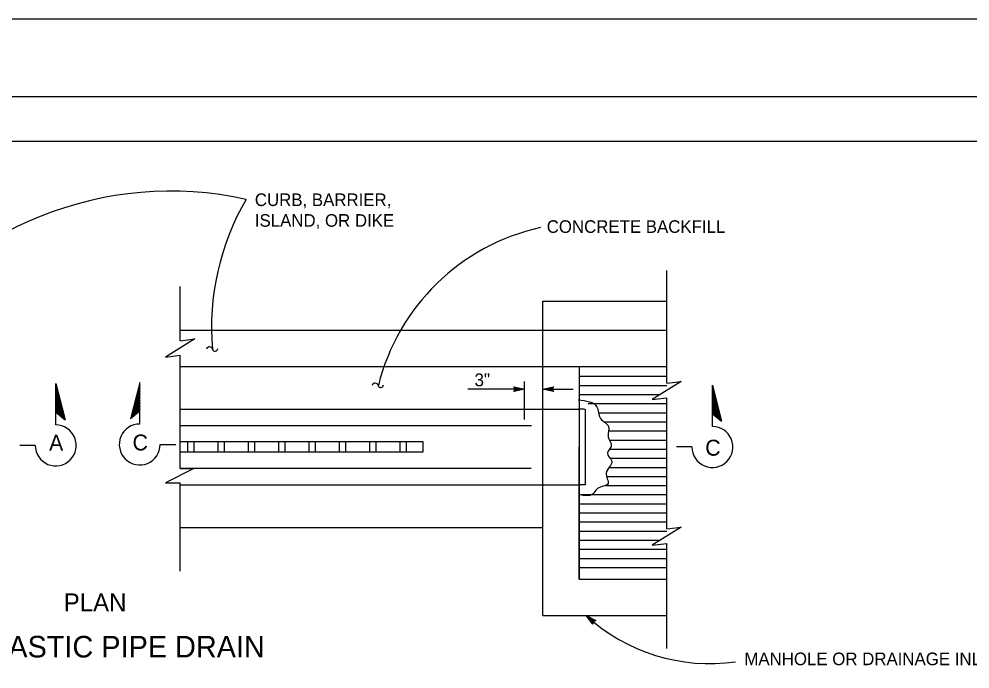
# Model space of a CAD drawing. Extents: x -894 to 866, y -472 to 714.
# Drawn here: x -254 to 275, y 352 to 714 of the extents above; entities that cross this region are included whole.
import ezdxf

# ---------------------------------------------------------------- set-up
doc = ezdxf.new("R2010")
doc.units = 0
for name, color, linetype in [('36 Drainage', 7, 'Continuous'), ('37 Drain Anno', 7, 'Continuous'), ('56 Stage 3 Anno', 7, 'Continuous'), ('57 Undefined', 7, 'Continuous'), ('60 Nongeo Data', 7, 'Continuous'), ('border_PLOTTING-ELEMENTS', 7, 'Continuous'), ('border_rw_22x34_Cut_Lines', 7, 'Continuous'), ('border_SHEET', 7, 'Continuous')]:
    doc.layers.add(name, color=color, linetype=linetype)

msp = doc.modelspace()

# ---------------------------------------------------------------- linework, layer by layer
at = {"layer": '36 Drainage'}
for p, q in [((37.75, 520.32), (37.75, 556.6)), ((37.75, 556.6), (106.69, 556.6)), ((37.75, 381.9), (37.75, 520.32)), ((-163.93, 496.7), (58, 496.7)), ((60.99, 496.7), (57.61, 496.7)), ((61.37, 496.7), (61.37, 454.51)), ((-163.93, 454.51), (58, 454.51)), ((61.37, 454.51), (58, 454.51)), ((37.75, 381.9), (106.69, 381.9))]:
    msp.add_line(p, q, dxfattribs=at)
at = {"layer": '37 Drain Anno'}
for p, q in [((27.63, 490.85), (27.63, 512.02)), ((27.63, 507.76), (-3.89, 507.76)), ((37.75, 507.76), (54.62, 507.76)), ((-160.74, 487.56), (31.45, 487.56)), ((-160.82, 463.84), (31.37, 463.84)), ((61.87, 381.9), (61.87, 381.9)), ((65.57, 377.11), (65.57, 377.11)), ((67.25, 379.13), (67.25, 379.13))]:
    msp.add_line(p, q, dxfattribs=at)
for points in [[(-163.67, 487.56), (-154.68, 487.56)], [(-151.64, 487.56), (-139.51, 487.56)], [(-136.48, 487.56), (-130.41, 487.56)], [(-130.41, 487.56), (-124.35, 487.56)], [(-130.41, 487.56), (-124.35, 487.56)], [(-121.31, 487.56), (-109.18, 487.56)], [(-106.15, 487.56), (-100.08, 487.56)], [(-100.08, 487.56), (-94.02, 487.56)], [(-90.98, 487.56), (-78.85, 487.56)], [(-75.82, 487.56), (-69.75, 487.56)], [(-69.75, 487.56), (-63.69, 487.56)], [(-60.65, 487.56), (-48.52, 487.56)], [(-45.49, 487.56), (-39.42, 487.56)], [(-39.42, 487.56), (-33.36, 487.56)], [(-30.32, 487.56), (-18.19, 487.56)], [(-15.16, 487.56), (-9.09, 487.56)], [(-9.09, 487.56), (-3.03, 487.56)], [(0.01, 487.56), (12.14, 487.56)], [(15.17, 487.56), (27.63, 487.56)], [(21.24, 487.56), (27.3, 487.56)], [(-163.75, 463.84), (-154.76, 463.84)], [(-151.72, 463.84), (-139.59, 463.84)], [(-136.56, 463.84), (-130.49, 463.84)], [(-130.49, 463.84), (-124.43, 463.84)], [(-130.49, 463.84), (-124.43, 463.84)], [(-121.39, 463.84), (-109.26, 463.84)], [(-106.23, 463.84), (-100.16, 463.84)], [(-100.16, 463.84), (-94.1, 463.84)], [(-91.06, 463.84), (-78.93, 463.84)], [(-75.9, 463.84), (-69.83, 463.84)], [(-69.83, 463.84), (-63.77, 463.84)], [(-60.73, 463.84), (-48.6, 463.84)], [(-45.57, 463.84), (-39.5, 463.84)], [(-39.5, 463.84), (-33.44, 463.84)], [(-30.4, 463.84), (-18.27, 463.84)], [(-15.24, 463.84), (-9.17, 463.84)], [(-9.17, 463.84), (-3.11, 463.84)], [(-0.07, 463.84), (12.06, 463.84)], [(15.09, 463.84), (27.55, 463.84)], [(21.16, 463.84), (27.22, 463.84)]]:
    msp.add_lwpolyline(points, dxfattribs=at)
msp.add_lwpolyline([(65.57, 377.11), (61.87, 381.9), (67.25, 379.13), (66.86, 379), (62.92, 381.03), (65.63, 377.52), (65.69, 377.92), (63.96, 380.16), (66.48, 378.87), (66.09, 378.73), (65, 379.29), (65.75, 378.32), (65.8, 378.63), (67.25, 379.13), (65.8, 378.63)], close=True, dxfattribs=at)
for centre, radius, start, end in [((-147.63, 529.56), 1.72, 14.8048, 162.8082), ((-144.51, 530.38), 1.51, 194.7309, 358.5341), ((-55.49, 509.35), 1.72, 14.8048, 162.8082), ((-52.37, 510.18), 1.51, 194.7309, 358.5341), ((130.56, 456.72), 101.57, 227.4412, 278.1675)]:
    msp.add_arc(centre, radius, start, end, dxfattribs=at)
at = {"layer": '56 Stage 3 Anno'}
for centre, radius, start, end in [((-169.07, 422.67), 195.16, 77.6108, 146.136), ((-4.78, 541.84), 141.75, 149.7333, 184.7636), ((62.07, 481.09), 119.26, 102.4241, 166.093)]:
    msp.add_arc(centre, radius, start, end, dxfattribs=at)
at = {"layer": '60 Nongeo Data'}
for p, q in [((106.69, 511.09), (106.69, 573.72)), ((-163.93, 534.7), (-163.93, 564.86)), ((-163.93, 540.57), (106.69, 540.57)), ((-163.93, 463.71), (-163.93, 526.6)), ((-163.93, 520.32), (106.69, 520.32)), ((58, 520.32), (58, 402.15)), ((58, 520.32), (106.69, 520.32)), ((58, 514.89), (106.69, 514.89)), ((-233.14, 510.92), (-228, 490.78)), ((-233.14, 487.85), (-233.14, 510.92)), ((-233.14, 509.27), (-228.54, 491.22)), ((-186.42, 511.44), (-191.56, 491.3)), ((-186.42, 509.79), (-191.03, 491.73)), ((-186.42, 508.13), (-190.49, 492.16)), ((-186.42, 488.37), (-186.42, 511.44)), ((21.65, 509.09), (21.65, 509.09)), ((21.65, 509.09), (21.65, 509.09)), ((43.73, 509.08), (43.73, 509.08)), ((58, 509.83), (106.69, 509.83)), ((132.13, 510.06), (137.26, 489.92)), ((132.13, 486.99), (132.13, 510.06)), ((132.13, 508.41), (136.73, 490.35)), ((-233.14, 507.61), (-229.07, 491.65)), ((-233.14, 505.96), (-229.6, 492.08)), ((-233.14, 504.3), (-230.13, 492.51)), ((-233.14, 502.64), (-230.66, 492.94)), ((-186.42, 506.47), (-189.96, 492.59)), ((-186.42, 504.82), (-189.43, 493.02)), ((-186.42, 503.16), (-188.9, 493.46)), ((21.65, 506.43), (21.65, 506.43)), ((21.65, 506.43), (21.65, 506.43)), ((27.63, 507.76), (27.63, 507.76)), ((27.63, 507.76), (27.63, 507.76)), ((37.75, 507.76), (37.75, 507.76)), ((43.73, 506.42), (43.73, 506.42)), ((58, 504.77), (103.05, 504.77)), ((106.69, 430.03), (106.69, 502.99)), ((132.13, 506.75), (136.2, 490.78)), ((132.13, 505.09), (135.67, 491.22)), ((132.13, 503.44), (135.13, 491.65)), ((-233.14, 500.99), (-231.2, 493.37)), ((-233.14, 499.33), (-231.73, 493.8)), ((-233.14, 497.67), (-232.26, 494.23)), ((-186.42, 501.5), (-188.36, 493.89)), ((-186.42, 499.85), (-187.83, 494.32)), ((-186.42, 498.19), (-187.3, 494.75)), ((63.04, 499.7), (106.69, 499.7)), ((132.13, 501.78), (134.6, 492.08)), ((132.13, 500.13), (134.07, 492.51)), ((132.13, 498.47), (133.54, 492.94)), ((-233.14, 496.02), (-232.79, 494.66)), ((-233.14, 494.94), (-228, 490.78)), ((-186.42, 495.46), (-191.56, 491.3)), ((-186.42, 496.53), (-186.77, 495.18)), ((69.31, 494.64), (106.69, 494.64)), ((132.13, 496.81), (133, 493.37)), ((132.13, 495.16), (132.47, 493.8)), ((132.13, 494.08), (137.26, 489.92)), ((71.91, 489.58), (106.69, 489.58)), ((74.37, 484.52), (106.69, 484.52)), ((-244.53, 476.46), (-253.19, 476.46)), ((-253.17, 476.42), (-253.17, 476.42)), ((-175.03, 476.98), (-166.37, 476.98)), ((-163.93, 478.56), (-28.95, 478.56)), ((-159.66, 478.56), (-156.29, 478.56)), ((-159.66, 472.65), (-159.66, 478.56)), ((-156.29, 478.56), (-156.29, 472.65)), ((-142.79, 478.56), (-139.41, 478.56)), ((-142.79, 472.65), (-142.79, 478.56)), ((-139.41, 478.56), (-139.41, 472.65)), ((-125.92, 478.56), (-122.54, 478.56)), ((-125.92, 472.65), (-125.92, 478.56)), ((-122.54, 478.56), (-122.54, 472.65)), ((-109.04, 478.56), (-105.67, 478.56)), ((-109.04, 472.65), (-109.04, 478.56)), ((-105.67, 478.56), (-105.67, 472.65)), ((-92.17, 478.56), (-88.79, 478.56)), ((-92.17, 472.65), (-92.17, 478.56)), ((-88.79, 478.56), (-88.79, 472.65)), ((-75.3, 478.56), (-71.92, 478.56)), ((-75.3, 472.65), (-75.3, 478.56)), ((-71.92, 478.56), (-71.92, 472.65)), ((-58.42, 478.56), (-55.05, 478.56)), ((-58.42, 472.65), (-58.42, 478.56)), ((-55.05, 478.56), (-55.05, 472.65)), ((-41.55, 478.56), (-38.18, 478.56)), ((-41.55, 472.65), (-41.55, 478.56)), ((-38.18, 478.56), (-38.18, 472.65)), ((-28.95, 478.56), (-28.95, 472.65)), ((74.67, 479.46), (106.69, 479.46)), ((-28.95, 472.65), (-163.93, 472.65)), ((-156.29, 472.65), (-159.66, 472.65)), ((-139.41, 472.65), (-142.79, 472.65)), ((-122.54, 472.65), (-125.92, 472.65)), ((-105.67, 472.65), (-109.04, 472.65)), ((-88.79, 472.65), (-92.17, 472.65)), ((-71.92, 472.65), (-75.3, 472.65)), ((-55.05, 472.65), (-58.42, 472.65)), ((-38.18, 472.65), (-41.55, 472.65)), ((58, 402.15), (58, 475.61)), ((75.12, 474.4), (106.69, 474.4)), ((120.74, 475.6), (112.07, 475.6)), ((112.1, 475.56), (112.1, 475.56)), ((75.38, 469.33), (106.69, 469.33)), ((74.56, 464.27), (106.69, 464.27)), ((-163.93, 406.6), (-163.93, 455.61)), ((73.39, 459.21), (106.69, 459.21)), ((72.72, 454.15), (106.69, 454.15)), ((59, 449.09), (106.69, 449.09)), ((58, 444.02), (106.69, 444.02)), ((58, 438.96), (106.69, 438.96)), ((58, 433.9), (106.69, 433.9)), ((-163.93, 430.89), (37.75, 430.89)), ((58, 428.84), (106.69, 428.84)), ((58, 423.78), (103.16, 423.78)), ((58, 418.71), (106.69, 418.71)), ((106.69, 363.61), (106.69, 421.93)), ((58, 413.65), (106.69, 413.65)), ((58, 408.59), (106.69, 408.59)), ((58, 402.15), (106.69, 402.15))]:
    msp.add_line(p, q, dxfattribs=at)
for points in [[(-163.93, 534.7), (-155.83, 535.71), (-172.03, 525.59), (-163.93, 526.6)], [(106.69, 511.09), (114.79, 512.1), (98.59, 501.98), (106.69, 502.99)], [(-163.93, 463.71), (-156.32, 463.65), (-172.06, 455.69), (-163.93, 455.61)], [(106.69, 430.03), (114.79, 431.04), (98.59, 420.92), (106.69, 421.93)]]:
    msp.add_lwpolyline(points, dxfattribs=at)
for points in [[(21.65, 509.09), (27.63, 507.76), (21.65, 506.43), (21.86, 506.79), (26.24, 507.75), (21.86, 508.74), (22.07, 508.39), (24.87, 507.76), (22.07, 507.14), (22.29, 507.49), (23.5, 507.76), (22.28, 508.03), (22.45, 507.76), (21.65, 506.43), (22.45, 507.76)], [(21.65, 509.09), (27.63, 507.76), (21.65, 506.43), (21.86, 506.79), (26.24, 507.75), (21.86, 508.74), (22.07, 508.39), (24.87, 507.76), (22.07, 507.14), (22.29, 507.49), (23.5, 507.76), (22.28, 508.03), (22.45, 507.76), (21.65, 506.43), (22.45, 507.76)], [(43.73, 506.42), (37.75, 507.76), (43.73, 509.08), (43.52, 508.73), (39.14, 507.76), (43.52, 506.78), (43.31, 507.13), (40.5, 507.76), (43.31, 508.38), (43.09, 508.02), (41.88, 507.76), (43.1, 507.48), (42.93, 507.76), (43.73, 509.08), (42.93, 507.76)]]:
    msp.add_lwpolyline(points, close=True, dxfattribs=at)
for centre, start, end in [((-233.14, 476.46), 179.9995, 90), ((-186.42, 476.98), 90, 0.0005), ((132.13, 475.6), 179.9995, 90)]:
    msp.add_arc(centre, 11.39, start, end, dxfattribs=at)
msp.add_spline([(57.52, 501.73), (67.85, 497.94), (69.92, 491.4), (74.39, 486.92), (74.05, 481.76), (75.77, 475.9), (73.71, 472.12), (76.12, 467.64), (73.02, 461.1), (74.05, 455.25), (68.2, 452.49), (65.44, 449.39), (58.21, 449.05)], degree=3, dxfattribs=at)
at = {"layer": 'border_PLOTTING-ELEMENTS'}
for points in [[(-894.04, -472.45), (865.96, -472.45), (865.96, 713.55), (-894.04, 713.55)], [(-864.04, 670.55), (835.96, 670.55), (835.96, -429.45), (-864.04, -429.45)]]:
    msp.add_lwpolyline(points, close=True, dxfattribs=at)
at = {"layer": 'border_rw_22x34_Cut_Lines'}
msp.add_lwpolyline([(-864.04, 670.55), (835.96, 670.55), (835.96, -429.45), (-864.04, -429.45)], close=True, dxfattribs=at)
at = {"layer": 'border_SHEET'}
msp.add_line((-814.04, 645.55), (810.96, 645.55), dxfattribs=at)

# ---------------------------------------------------------------- texts
at = {"layer": '57 Undefined'}
for s, height, p in [('CURB, BARRIER,', 7, (-122.4, 609.56)), ('ISLAND, OR DIKE', 7, (-122.4, 598.06)), ('CONCRETE BACKFILL', 7, (39.95, 594.65)), ('3"', 7.087, (-0.22, 509.39)), ('PLAN', 10, (-228.74, 384.17)), ('SLOTTED PLASTIC PIPE DRAIN', 12, (-357.61, 358.56)), ('MANHOLE OR DRAINAGE INLET', 7, (149.9, 354.28))]:
    msp.add_text(s, height=height, dxfattribs=at).set_placement(p)
at = {"layer": '60 Nongeo Data'}
for s, p in [('A', (-236.86, 473.53)), ('C', (-190.43, 473.67)), ('C', (128.14, 470.77))]:
    msp.add_text(s, height=8.86, dxfattribs=at).set_placement(p)

doc.saveas('drawing.dxf')
